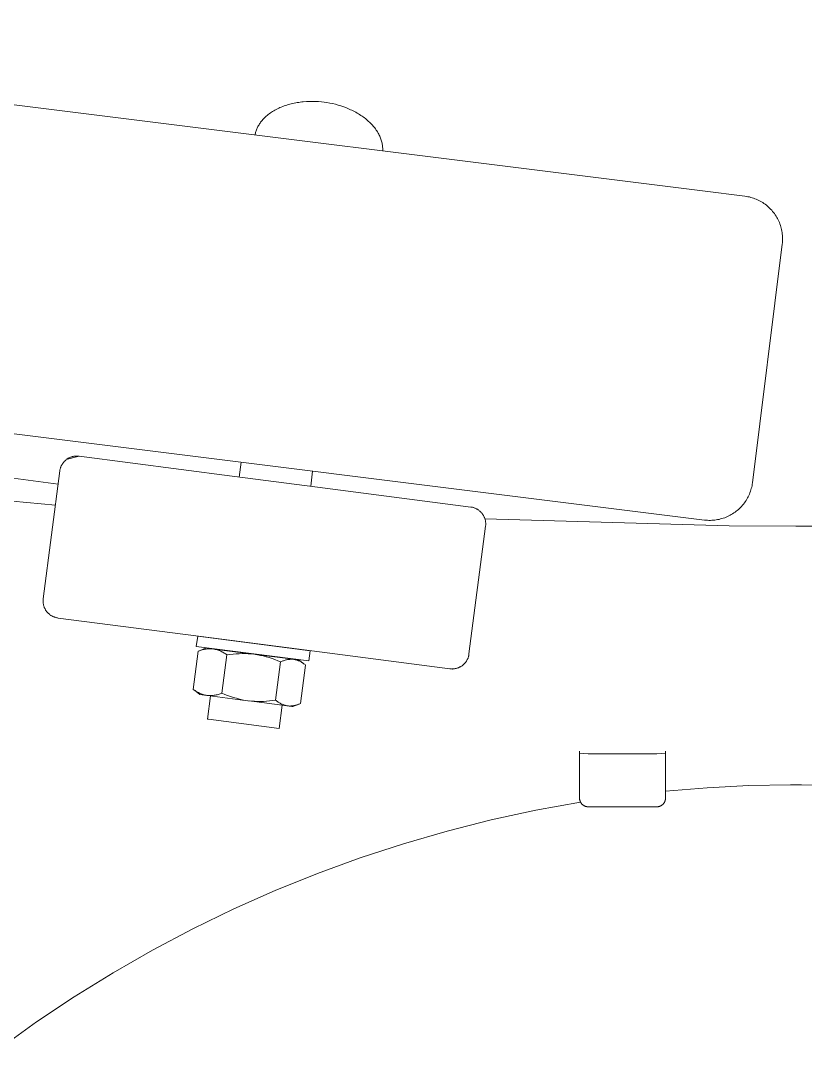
# Model space of a CAD drawing. Header units: millimetres. Extents: x -75 to 3710, y -20 to 2482.
# Drawn here: x 3094 to 3185.4, y 2255.1 to 2374.8 of the extents above; entities that cross this region are included whole.
import ezdxf

# ---------------------------------------------------------------- set-up
doc = ezdxf.new("R2010")
doc.units = ezdxf.units.MM
doc.layers.add('ZANO_R', color=7, linetype='Continuous', lineweight=0)

msp = doc.modelspace()

# ---------------------------------------------------------------- linework, layer by layer
at = {"layer": 'ZANO_R'}
for p, q in [((3014.61, 2374.81), (3173.38, 2354.97)), ((3123.19, 2364.13), (3123.33, 2364.22)), ((3123.33, 2364.22), (3123.46, 2364.3)), ((3123.46, 2364.3), (3123.6, 2364.38)), ((3123.6, 2364.38), (3123.75, 2364.46)), ((3123.75, 2364.46), (3123.89, 2364.53)), ((3123.89, 2364.53), (3124.04, 2364.6)), ((3124.04, 2364.6), (3124.19, 2364.67)), ((3124.19, 2364.67), (3124.35, 2364.74)), ((3124.35, 2364.74), (3124.51, 2364.8)), ((3124.51, 2364.8), (3124.67, 2364.86)), ((3124.67, 2364.86), (3124.83, 2364.92)), ((3124.83, 2364.92), (3125, 2364.97)), ((3125, 2364.97), (3125.16, 2365.02)), ((3125.16, 2365.02), (3125.33, 2365.07)), ((3125.33, 2365.07), (3125.5, 2365.11)), ((3125.5, 2365.11), (3125.68, 2365.15)), ((3125.68, 2365.15), (3125.85, 2365.19)), ((3125.85, 2365.19), (3126.03, 2365.23)), ((3126.03, 2365.23), (3126.2, 2365.26)), ((3126.2, 2365.26), (3126.38, 2365.28)), ((3126.38, 2365.28), (3126.56, 2365.31)), ((3126.56, 2365.31), (3126.73, 2365.33)), ((3126.73, 2365.33), (3126.91, 2365.35)), ((3126.91, 2365.35), (3127.27, 2365.38)), ((3127.27, 2365.38), (3127.62, 2365.39)), ((3127.62, 2365.39), (3127.97, 2365.4)), ((3127.97, 2365.4), (3128.32, 2365.39)), ((3128.32, 2365.39), (3128.67, 2365.37)), ((3128.67, 2365.37), (3129.01, 2365.34)), ((3129.01, 2365.34), (3129.34, 2365.3)), ((3129.66, 2365.26), (3129.34, 2365.3)), ((3129.98, 2365.2), (3129.66, 2365.26)), ((3130.31, 2365.13), (3129.98, 2365.2)), ((3130.64, 2365.06), (3130.31, 2365.13)), ((3130.96, 2364.97), (3130.64, 2365.06)), ((3131.29, 2364.87), (3130.96, 2364.97)), ((3131.62, 2364.76), (3131.29, 2364.87)), ((3131.94, 2364.63), (3131.62, 2364.76)), ((3132.26, 2364.5), (3131.94, 2364.63)), ((3132.42, 2364.43), (3132.26, 2364.5)), ((3132.57, 2364.36), (3132.42, 2364.43)), ((3132.73, 2364.28), (3132.57, 2364.36)), ((3132.88, 2364.2), (3132.73, 2364.28)), ((3121.94, 2362.97), (3122.02, 2363.07)), ((3122.02, 2363.07), (3122.1, 2363.17)), ((3122.1, 2363.17), (3122.19, 2363.28)), ((3122.19, 2363.28), (3122.29, 2363.38)), ((3122.29, 2363.38), (3122.38, 2363.48)), ((3122.38, 2363.48), (3122.49, 2363.58)), ((3122.49, 2363.58), (3122.59, 2363.68)), ((3122.59, 2363.68), (3122.71, 2363.77)), ((3122.71, 2363.77), (3122.82, 2363.87)), ((3122.82, 2363.87), (3122.94, 2363.96)), ((3122.94, 2363.96), (3123.07, 2364.05)), ((3123.07, 2364.05), (3123.19, 2364.13)), ((3133.03, 2364.12), (3132.88, 2364.2)), ((3133.18, 2364.04), (3133.03, 2364.12)), ((3133.33, 2363.95), (3133.18, 2364.04)), ((3133.47, 2363.86), (3133.33, 2363.95)), ((3133.61, 2363.77), (3133.47, 2363.86)), ((3133.75, 2363.68), (3133.61, 2363.77)), ((3133.89, 2363.58), (3133.75, 2363.68)), ((3134.02, 2363.49), (3133.89, 2363.58)), ((3134.15, 2363.39), (3134.02, 2363.49)), ((3134.27, 2363.28), (3134.15, 2363.39)), ((3134.39, 2363.18), (3134.27, 2363.28)), ((3134.51, 2363.07), (3134.39, 2363.18)), ((3134.63, 2362.97), (3134.51, 2363.07)), ((3121.35, 2361.78), (3121.38, 2361.88)), ((3121.38, 2361.88), (3121.42, 2361.98)), ((3121.42, 2361.98), (3121.45, 2362.08)), ((3121.45, 2362.08), (3121.49, 2362.18)), ((3121.49, 2362.18), (3121.54, 2362.28)), ((3121.54, 2362.28), (3121.58, 2362.38)), ((3121.58, 2362.38), (3121.63, 2362.48)), ((3121.63, 2362.48), (3121.69, 2362.58)), ((3121.69, 2362.58), (3121.75, 2362.68)), ((3121.75, 2362.68), (3121.81, 2362.78)), ((3121.81, 2362.78), (3121.87, 2362.87)), ((3121.87, 2362.87), (3121.94, 2362.97)), ((3134.74, 2362.86), (3134.63, 2362.97)), ((3134.85, 2362.75), (3134.74, 2362.86)), ((3134.95, 2362.64), (3134.85, 2362.75)), ((3135.05, 2362.52), (3134.95, 2362.64)), ((3135.15, 2362.41), (3135.05, 2362.52)), ((3135.24, 2362.3), (3135.15, 2362.41)), ((3135.32, 2362.18), (3135.24, 2362.3)), ((3135.41, 2362.06), (3135.32, 2362.18)), ((3135.48, 2361.95), (3135.41, 2362.06)), ((3135.56, 2361.83), (3135.48, 2361.95)), ((3135.63, 2361.71), (3135.56, 2361.83)), ((3121.28, 2361.48), (3121.3, 2361.58)), ((3121.3, 2361.58), (3121.33, 2361.68)), ((3121.33, 2361.68), (3121.35, 2361.78)), ((3135.69, 2361.59), (3135.63, 2361.71)), ((3135.75, 2361.47), (3135.69, 2361.59)), ((3135.81, 2361.35), (3135.75, 2361.47)), ((3135.86, 2361.23), (3135.81, 2361.35)), ((3135.91, 2361.11), (3135.86, 2361.23)), ((3135.95, 2361), (3135.91, 2361.11)), ((3135.99, 2360.88), (3135.95, 2361)), ((3136.03, 2360.76), (3135.99, 2360.88)), ((3136.06, 2360.64), (3136.03, 2360.76)), ((3136.09, 2360.52), (3136.06, 2360.64)), ((3136.11, 2360.41), (3136.09, 2360.52)), ((3136.13, 2360.29), (3136.11, 2360.41)), ((3136.14, 2360.18), (3136.13, 2360.29)), ((3136.15, 2360.06), (3136.14, 2360.18)), ((3136.16, 2359.95), (3136.15, 2360.06)), ((3136.16, 2359.84), (3136.16, 2359.95)), ((3136.16, 2359.73), (3136.16, 2359.84)), ((3136.16, 2359.62), (3136.16, 2359.73)), ((3178.34, 2354.35), (3173.38, 2354.97)), ((3178.34, 2354.35), (3178.34, 2354.35)), ((3178.34, 2354.35), (3178.51, 2354.32)), ((3178.34, 2354.35), (3178.34, 2354.35)), ((3178.51, 2354.32), (3178.68, 2354.29)), ((3178.68, 2354.29), (3178.85, 2354.26)), ((3178.85, 2354.26), (3179.01, 2354.22)), ((3179.01, 2354.22), (3179.18, 2354.17)), ((3179.18, 2354.17), (3179.34, 2354.12)), ((3179.34, 2354.12), (3179.5, 2354.06)), ((3179.5, 2354.06), (3179.66, 2354)), ((3179.66, 2354), (3179.81, 2353.93)), ((3179.81, 2353.93), (3179.97, 2353.85)), ((3179.97, 2353.85), (3180.12, 2353.77)), ((3180.12, 2353.77), (3180.27, 2353.69)), ((3180.27, 2353.69), (3180.41, 2353.6)), ((3180.41, 2353.6), (3180.55, 2353.51)), ((3180.55, 2353.51), (3180.69, 2353.41)), ((3180.69, 2353.41), (3180.83, 2353.3)), ((3180.83, 2353.3), (3180.96, 2353.19)), ((3180.96, 2353.19), (3181.09, 2353.08)), ((3181.09, 2353.08), (3181.21, 2352.96)), ((3181.21, 2352.96), (3181.33, 2352.84)), ((3181.33, 2352.84), (3181.45, 2352.72)), ((3181.45, 2352.72), (3181.56, 2352.59)), ((3181.56, 2352.59), (3181.67, 2352.46)), ((3181.67, 2352.46), (3181.77, 2352.32)), ((3181.77, 2352.32), (3181.87, 2352.18)), ((3181.87, 2352.18), (3181.96, 2352.04)), ((3181.96, 2352.04), (3182.05, 2351.89)), ((3182.05, 2351.89), (3182.13, 2351.74)), ((3182.13, 2351.74), (3182.21, 2351.59)), ((3182.21, 2351.59), (3182.28, 2351.43)), ((3182.28, 2351.43), (3182.35, 2351.28)), ((3182.35, 2351.28), (3182.41, 2351.12)), ((3182.41, 2351.12), (3182.47, 2350.96)), ((3182.47, 2350.96), (3182.52, 2350.79)), ((3182.52, 2350.79), (3182.56, 2350.63)), ((3182.56, 2350.63), (3182.6, 2350.46)), ((3182.6, 2350.46), (3182.64, 2350.3)), ((3182.64, 2350.3), (3182.67, 2350.13)), ((3182.67, 2350.13), (3182.69, 2349.96)), ((3182.69, 2349.96), (3182.71, 2349.79)), ((3182.68, 2348.77), (3179.21, 2320.98)), ((3182.7, 2348.94), (3182.68, 2348.77)), ((3182.71, 2349.11), (3182.7, 2348.94)), ((3182.71, 2349.79), (3182.72, 2349.62)), ((3182.72, 2349.28), (3182.71, 2349.11)), ((3182.72, 2349.62), (3182.72, 2349.45)), ((3182.72, 2349.45), (3182.72, 2349.28)), ((3168.67, 2317.26), (3009.9, 2337.1)), ((3075.55, 2323.79), (3098.35, 2320.82)), ((3099.11, 2323.5), (3099.16, 2323.54)), ((3099.16, 2323.54), (3099.21, 2323.59)), ((3099.21, 2323.59), (3099.26, 2323.63)), ((3099.26, 2323.63), (3099.31, 2323.68)), ((3099.31, 2323.68), (3100.79, 2324.07)), ((3099.37, 2323.72), (3099.31, 2323.68)), ((3099.43, 2323.76), (3099.37, 2323.72)), ((3099.48, 2323.79), (3099.43, 2323.76)), ((3099.54, 2323.83), (3099.48, 2323.79)), ((3099.6, 2323.86), (3099.54, 2323.83)), ((3099.66, 2323.89), (3099.6, 2323.86)), ((3099.72, 2323.92), (3099.66, 2323.89)), ((3099.79, 2323.95), (3099.72, 2323.92)), ((3099.85, 2323.97), (3099.79, 2323.95)), ((3099.92, 2323.99), (3099.85, 2323.97)), ((3099.98, 2324.01), (3099.92, 2323.99)), ((3100.05, 2324.03), (3099.98, 2324.01)), ((3100.11, 2324.05), (3100.05, 2324.03)), ((3100.18, 2324.06), (3100.11, 2324.05)), ((3100.25, 2324.07), (3100.18, 2324.06)), ((3100.32, 2324.08), (3100.25, 2324.07)), ((3100.38, 2324.09), (3100.32, 2324.08)), ((3100.45, 2324.09), (3100.38, 2324.09)), ((3100.52, 2324.09), (3100.45, 2324.09)), ((3100.59, 2324.09), (3100.52, 2324.09)), ((3100.66, 2324.09), (3100.59, 2324.09)), ((3100.72, 2324.08), (3100.66, 2324.09)), ((3100.79, 2324.07), (3100.72, 2324.08)), ((3118.64, 2321.76), (3100.79, 2324.07)), ((3096.62, 2307.47), (3098.55, 2322.35)), ((3098.55, 2322.35), (3098.56, 2322.42)), ((3098.56, 2322.42), (3098.57, 2322.48)), ((3098.57, 2322.48), (3098.59, 2322.55)), ((3098.59, 2322.55), (3098.6, 2322.62)), ((3098.6, 2322.62), (3098.62, 2322.68)), ((3098.62, 2322.68), (3098.65, 2322.75)), ((3098.65, 2322.75), (3098.67, 2322.81)), ((3098.67, 2322.81), (3098.69, 2322.87)), ((3098.69, 2322.87), (3098.72, 2322.94)), ((3098.72, 2322.94), (3098.75, 2323)), ((3098.75, 2323), (3098.78, 2323.06)), ((3098.78, 2323.06), (3098.82, 2323.12)), ((3098.82, 2323.12), (3098.85, 2323.18)), ((3098.85, 2323.18), (3098.89, 2323.23)), ((3098.89, 2323.23), (3098.93, 2323.29)), ((3098.93, 2323.29), (3098.97, 2323.34)), ((3098.97, 2323.34), (3099.02, 2323.39)), ((3099.02, 2323.39), (3099.06, 2323.45)), ((3099.06, 2323.45), (3099.11, 2323.5)), ((3119.43, 2321.65), (3119.66, 2323.39)), ((3127.99, 2322.34), (3127.77, 2320.57)), ((3128.56, 2320.47), (3118.64, 2321.76)), ((3075.12, 2320.49), (3098.04, 2318.39)), ((3146.41, 2318.15), (3128.56, 2320.47)), ((3178.98, 2319.99), (3178.92, 2319.82)), ((3179.03, 2320.15), (3178.98, 2319.99)), ((3179.08, 2320.31), (3179.03, 2320.15)), ((3179.12, 2320.48), (3179.08, 2320.31)), ((3179.16, 2320.64), (3179.12, 2320.48)), ((3179.19, 2320.81), (3179.16, 2320.64)), ((3179.21, 2320.98), (3179.19, 2320.81)), ((3178.37, 2318.77), (3178.27, 2318.63)), ((3178.46, 2318.91), (3178.37, 2318.77)), ((3178.55, 2319.06), (3178.46, 2318.91)), ((3178.64, 2319.21), (3178.55, 2319.06)), ((3178.72, 2319.36), (3178.64, 2319.21)), ((3178.79, 2319.51), (3178.72, 2319.36)), ((3178.86, 2319.67), (3178.79, 2319.51)), ((3178.92, 2319.82), (3178.86, 2319.67)), ((3146.41, 2318.15), (3146.48, 2318.14)), ((3146.48, 2318.14), (3146.54, 2318.13)), ((3146.54, 2318.13), (3146.61, 2318.12)), ((3146.61, 2318.12), (3146.68, 2318.1)), ((3146.68, 2318.1), (3146.74, 2318.08)), ((3146.74, 2318.08), (3146.81, 2318.06)), ((3146.81, 2318.06), (3146.87, 2318.04)), ((3146.87, 2318.04), (3146.93, 2318.01)), ((3146.93, 2318.01), (3147, 2317.98)), ((3147, 2317.98), (3147.06, 2317.95)), ((3147.06, 2317.95), (3147.12, 2317.92)), ((3147.12, 2317.92), (3147.18, 2317.89)), ((3147.18, 2317.89), (3147.23, 2317.85)), ((3147.23, 2317.85), (3147.29, 2317.81)), ((3147.29, 2317.81), (3147.35, 2317.77)), ((3147.35, 2317.77), (3147.4, 2317.73)), ((3147.4, 2317.73), (3147.45, 2317.69)), ((3147.45, 2317.69), (3147.5, 2317.64)), ((3147.5, 2317.64), (3147.55, 2317.6)), ((3147.55, 2317.6), (3147.6, 2317.55)), ((3147.6, 2317.55), (3147.65, 2317.5)), ((3177.18, 2317.55), (3177.04, 2317.46)), ((3177.32, 2317.66), (3177.18, 2317.55)), ((3177.45, 2317.76), (3177.32, 2317.66)), ((3177.58, 2317.87), (3177.45, 2317.76)), ((3177.71, 2317.99), (3177.58, 2317.87)), ((3177.83, 2318.11), (3177.71, 2317.99)), ((3177.94, 2318.23), (3177.83, 2318.11)), ((3178.06, 2318.36), (3177.94, 2318.23)), ((3178.17, 2318.49), (3178.06, 2318.36)), ((3178.27, 2318.63), (3178.17, 2318.49)), ((3147.65, 2317.5), (3147.69, 2317.44)), ((3147.69, 2317.44), (3147.74, 2317.39)), ((3147.74, 2317.39), (3147.78, 2317.34)), ((3147.78, 2317.34), (3147.82, 2317.28)), ((3147.82, 2317.28), (3147.85, 2317.22)), ((3147.85, 2317.22), (3147.89, 2317.16)), ((3147.89, 2317.16), (3147.92, 2317.1)), ((3147.92, 2317.1), (3147.95, 2317.04)), ((3147.95, 2317.04), (3147.98, 2316.98)), ((3147.98, 2316.98), (3148.01, 2316.92)), ((3148.01, 2316.92), (3148.03, 2316.85)), ((3148.03, 2316.85), (3148.05, 2316.79)), ((3148.05, 2316.79), (3148.07, 2316.72)), ((3148.06, 2316.78), (3176.51, 2315.95)), ((3148.07, 2316.72), (3148.09, 2316.66)), ((3148.09, 2316.66), (3148.11, 2316.59)), ((3148.11, 2316.59), (3148.12, 2316.52)), ((3148.12, 2316.52), (3148.13, 2316.46)), ((3148.13, 2316.46), (3148.14, 2316.39)), ((3148.14, 2316.39), (3148.15, 2316.32)), ((3168.67, 2317.26), (3173.63, 2316.64)), ((3173.8, 2316.62), (3173.63, 2316.64)), ((3173.97, 2316.61), (3173.8, 2316.62)), ((3174.14, 2316.6), (3173.97, 2316.61)), ((3174.31, 2316.6), (3174.14, 2316.6)), ((3174.48, 2316.61), (3174.31, 2316.6)), ((3174.65, 2316.62), (3174.48, 2316.61)), ((3174.82, 2316.63), (3174.65, 2316.62)), ((3174.99, 2316.66), (3174.82, 2316.63)), ((3175.16, 2316.69), (3174.99, 2316.66)), ((3175.33, 2316.72), (3175.16, 2316.69)), ((3175.49, 2316.76), (3175.33, 2316.72)), ((3175.66, 2316.8), (3175.49, 2316.76)), ((3175.82, 2316.86), (3175.66, 2316.8)), ((3175.98, 2316.91), (3175.82, 2316.86)), ((3176.14, 2316.97), (3175.98, 2316.91)), ((3176.3, 2317.04), (3176.14, 2316.97)), ((3176.45, 2317.11), (3176.3, 2317.04)), ((3176.6, 2317.19), (3176.45, 2317.11)), ((3176.75, 2317.27), (3176.6, 2317.19)), ((3176.9, 2317.36), (3176.75, 2317.27)), ((3177.04, 2317.46), (3176.9, 2317.36)), ((3146.2, 2301.04), (3148.14, 2315.91)), ((3148.15, 2316.05), (3148.14, 2315.98)), ((3148.14, 2315.98), (3148.14, 2315.91)), ((3148.15, 2316.32), (3148.15, 2316.25)), ((3148.15, 2316.25), (3148.15, 2316.18)), ((3148.15, 2316.18), (3148.15, 2316.12)), ((3148.15, 2316.12), (3148.15, 2316.05)), ((3176.51, 2315.95), (3184.28, 2315.91)), ((3196.55, 2316.01), (3184.28, 2315.91)), ((3096.6, 2307.27), (3096.61, 2307.34)), ((3096.6, 2307.2), (3096.6, 2307.27)), ((3096.61, 2307.13), (3096.6, 2307.2)), ((3096.61, 2307.41), (3096.62, 2307.47)), ((3096.61, 2307.34), (3096.61, 2307.41)), ((3096.61, 2307.06), (3096.61, 2307.13)), ((3096.62, 2307), (3096.61, 2307.06)), ((3096.62, 2306.93), (3096.62, 2307)), ((3096.64, 2306.86), (3096.62, 2306.93)), ((3096.65, 2306.79), (3096.64, 2306.86)), ((3096.66, 2306.73), (3096.65, 2306.79)), ((3096.68, 2306.66), (3096.66, 2306.73)), ((3096.7, 2306.6), (3096.68, 2306.66)), ((3096.72, 2306.53), (3096.7, 2306.6)), ((3096.75, 2306.47), (3096.72, 2306.53)), ((3096.78, 2306.41), (3096.75, 2306.47)), ((3096.8, 2306.34), (3096.78, 2306.41)), ((3096.83, 2306.28), (3096.8, 2306.34)), ((3096.87, 2306.22), (3096.83, 2306.28)), ((3096.9, 2306.16), (3096.87, 2306.22)), ((3096.94, 2306.11), (3096.9, 2306.16)), ((3096.98, 2306.05), (3096.94, 2306.11)), ((3097.02, 2306), (3096.98, 2306.05)), ((3097.06, 2305.94), (3097.02, 2306)), ((3097.11, 2305.89), (3097.06, 2305.94)), ((3097.15, 2305.84), (3097.11, 2305.89)), ((3097.2, 2305.79), (3097.15, 2305.84)), ((3097.25, 2305.74), (3097.2, 2305.79)), ((3097.3, 2305.7), (3097.25, 2305.74)), ((3097.35, 2305.66), (3097.3, 2305.7)), ((3097.41, 2305.61), (3097.35, 2305.66)), ((3097.46, 2305.57), (3097.41, 2305.61)), ((3097.52, 2305.54), (3097.46, 2305.57)), ((3097.58, 2305.5), (3097.52, 2305.54)), ((3097.64, 2305.47), (3097.58, 2305.5)), ((3097.7, 2305.43), (3097.64, 2305.47)), ((3097.76, 2305.4), (3097.7, 2305.43)), ((3097.82, 2305.38), (3097.76, 2305.4)), ((3097.88, 2305.35), (3097.82, 2305.38)), ((3097.95, 2305.33), (3097.88, 2305.35)), ((3098.01, 2305.31), (3097.95, 2305.33)), ((3098.08, 2305.29), (3098.01, 2305.31)), ((3098.14, 2305.27), (3098.08, 2305.29)), ((3098.21, 2305.26), (3098.14, 2305.27)), ((3098.28, 2305.24), (3098.21, 2305.26)), ((3098.35, 2305.23), (3098.28, 2305.24)), ((3116.2, 2302.92), (3098.35, 2305.23)), ((3114.45, 2301.93), (3114.61, 2303.12)), ((3114.61, 2303.12), (3127.7, 2301.42)), ((3126.11, 2301.63), (3116.2, 2302.92)), ((3116.99, 2302.81), (3116.99, 2302.81)), ((3114.68, 2301.36), (3114.1, 2296.91)), ((3114.45, 2301.93), (3127.54, 2300.23)), ((3114.82, 2301.42), (3114.68, 2301.36)), ((3114.68, 2301.36), (3114.79, 2301.4)), ((3114.79, 2301.4), (3114.9, 2301.45)), ((3114.82, 2301.42), (3115.58, 2301.74)), ((3114.9, 2301.45), (3115.01, 2301.48)), ((3115.01, 2301.48), (3115.13, 2301.52)), ((3115.13, 2301.52), (3115.24, 2301.55)), ((3115.24, 2301.55), (3115.36, 2301.57)), ((3115.36, 2301.57), (3115.47, 2301.59)), ((3115.47, 2301.59), (3115.59, 2301.61)), ((3116.35, 2301.64), (3115.58, 2301.74)), ((3115.59, 2301.61), (3115.71, 2301.63)), ((3115.71, 2301.63), (3115.82, 2301.64)), ((3115.82, 2301.64), (3115.94, 2301.64)), ((3115.94, 2301.64), (3116.06, 2301.64)), ((3116.06, 2301.64), (3116.18, 2301.64)), ((3116.18, 2301.64), (3116.3, 2301.64)), ((3116.3, 2301.64), (3116.41, 2301.63)), ((3116.41, 2301.63), (3116.53, 2301.61)), ((3121.07, 2301.02), (3116.48, 2301.62)), ((3116.53, 2301.61), (3116.65, 2301.58)), ((3116.65, 2301.58), (3116.76, 2301.55)), ((3116.76, 2301.55), (3116.87, 2301.52)), ((3116.83, 2301.57), (3116.83, 2301.62)), ((3116.87, 2301.52), (3116.99, 2301.48)), ((3116.99, 2301.48), (3117.1, 2301.44)), ((3117.1, 2301.44), (3117.21, 2301.4)), ((3117.21, 2301.4), (3117.32, 2301.35)), ((3117.32, 2301.35), (3117.42, 2301.3)), ((3117.42, 2301.3), (3117.53, 2301.25)), ((3117.44, 2296.48), (3118.02, 2300.93)), ((3117.53, 2301.25), (3117.63, 2301.19)), ((3117.63, 2301.19), (3117.73, 2301.13)), ((3117.73, 2301.13), (3117.83, 2301.07)), ((3117.83, 2301.07), (3117.93, 2301)), ((3117.93, 2301), (3118.02, 2300.93)), ((3118.02, 2300.93), (3118.37, 2300.98)), ((3118.37, 2300.98), (3118.73, 2301.02)), ((3118.73, 2301.02), (3119.08, 2301.05)), ((3119.08, 2301.05), (3119.43, 2301.07)), ((3119.43, 2301.07), (3119.79, 2301.08)), ((3119.79, 2301.08), (3120.15, 2301.08)), ((3120.15, 2301.08), (3120.5, 2301.07)), ((3120.5, 2301.07), (3120.85, 2301.04)), ((3120.85, 2301.04), (3121.21, 2301)), ((3121.21, 2301), (3121.56, 2300.95)), ((3125.74, 2300.42), (3121.33, 2300.99)), ((3121.56, 2300.95), (3121.91, 2300.88)), ((3121.91, 2300.88), (3122.25, 2300.81)), ((3122.25, 2300.81), (3122.6, 2300.72)), ((3125.32, 2301.73), (3125.32, 2301.72)), ((3143.96, 2299.31), (3126.11, 2301.63)), ((3127.7, 2301.42), (3127.54, 2300.23)), ((3146.15, 2300.77), (3146.13, 2300.7)), ((3146.17, 2300.84), (3146.15, 2300.77)), ((3146.18, 2300.9), (3146.17, 2300.84)), ((3146.19, 2300.97), (3146.18, 2300.9)), ((3146.2, 2301.04), (3146.19, 2300.97)), ((3122.6, 2300.72), (3122.94, 2300.62)), ((3122.94, 2300.62), (3123.28, 2300.51)), ((3123.28, 2300.51), (3123.61, 2300.39)), ((3123.61, 2300.39), (3123.94, 2300.26)), ((3124.27, 2300.11), (3123.69, 2295.67)), ((3123.94, 2300.26), (3124.27, 2300.11)), ((3124.27, 2300.11), (3124.35, 2300.16)), ((3124.35, 2300.16), (3124.44, 2300.19)), ((3124.44, 2300.19), (3124.52, 2300.23)), ((3124.52, 2300.23), (3124.61, 2300.26)), ((3124.61, 2300.26), (3124.69, 2300.29)), ((3124.69, 2300.29), (3124.78, 2300.32)), ((3124.78, 2300.32), (3124.87, 2300.34)), ((3124.87, 2300.34), (3124.96, 2300.36)), ((3124.96, 2300.36), (3125.05, 2300.38)), ((3125.05, 2300.38), (3125.14, 2300.39)), ((3125.14, 2300.39), (3125.23, 2300.4)), ((3125.16, 2300.53), (3125.16, 2300.49)), ((3125.23, 2300.4), (3125.33, 2300.41)), ((3125.33, 2300.41), (3125.42, 2300.42)), ((3125.42, 2300.42), (3125.51, 2300.42)), ((3125.51, 2300.42), (3125.6, 2300.42)), ((3125.6, 2300.42), (3125.69, 2300.42)), ((3125.69, 2300.42), (3125.79, 2300.41)), ((3125.79, 2300.41), (3125.88, 2300.39)), ((3126.26, 2300.35), (3125.83, 2300.4)), ((3125.88, 2300.39), (3125.97, 2300.37)), ((3125.97, 2300.37), (3126.05, 2300.35)), ((3126.05, 2300.35), (3126.14, 2300.32)), ((3126.14, 2300.32), (3126.23, 2300.3)), ((3126.23, 2300.3), (3126.32, 2300.26)), ((3126.37, 2300.33), (3126.26, 2300.35)), ((3126.32, 2300.26), (3126.4, 2300.23)), ((3126.4, 2300.33), (3126.37, 2300.33)), ((3126.41, 2300.33), (3126.4, 2300.33)), ((3126.4, 2300.33), (3126.4, 2300.33)), ((3126.4, 2300.23), (3126.49, 2300.19)), ((3126.41, 2300.33), (3127.01, 2299.87)), ((3126.41, 2300.33), (3126.41, 2300.33)), ((3126.41, 2300.33), (3126.41, 2300.33)), ((3126.41, 2300.33), (3126.41, 2300.33)), ((3126.41, 2300.33), (3126.41, 2300.33)), ((3126.49, 2300.19), (3126.57, 2300.15)), ((3126.57, 2300.15), (3126.65, 2300.11)), ((3126.6, 2295.29), (3127.18, 2299.74)), ((3126.65, 2300.11), (3126.73, 2300.06)), ((3126.73, 2300.06), (3126.81, 2300.02)), ((3126.81, 2300.02), (3126.89, 2299.96)), ((3126.89, 2299.96), (3126.96, 2299.91)), ((3126.96, 2299.91), (3127.04, 2299.86)), ((3127.04, 2299.86), (3127.11, 2299.8)), ((3127.11, 2299.8), (3127.18, 2299.74)), ((3145.21, 2299.56), (3145.27, 2299.59)), ((3145.27, 2299.59), (3145.33, 2299.63)), ((3145.33, 2299.63), (3145.39, 2299.67)), ((3145.39, 2299.67), (3145.44, 2299.71)), ((3145.49, 2299.75), (3145.44, 2299.71)), ((3145.55, 2299.8), (3145.49, 2299.75)), ((3145.6, 2299.84), (3145.55, 2299.8)), ((3145.65, 2299.89), (3145.6, 2299.84)), ((3145.69, 2299.94), (3145.65, 2299.89)), ((3145.74, 2299.99), (3145.69, 2299.94)), ((3145.78, 2300.04), (3145.74, 2299.99)), ((3145.82, 2300.1), (3145.78, 2300.04)), ((3145.86, 2300.15), (3145.82, 2300.1)), ((3145.9, 2300.21), (3145.86, 2300.15)), ((3145.94, 2300.27), (3145.9, 2300.21)), ((3145.97, 2300.33), (3145.94, 2300.27)), ((3146, 2300.39), (3145.97, 2300.33)), ((3146.03, 2300.45), (3146, 2300.39)), ((3146.06, 2300.51), (3146.03, 2300.45)), ((3146.09, 2300.57), (3146.06, 2300.51)), ((3146.11, 2300.64), (3146.09, 2300.57)), ((3146.13, 2300.7), (3146.11, 2300.64)), ((3143.96, 2299.31), (3144.03, 2299.3)), ((3144.03, 2299.3), (3144.1, 2299.3)), ((3144.1, 2299.3), (3144.17, 2299.3)), ((3144.17, 2299.3), (3144.24, 2299.29)), ((3144.24, 2299.29), (3144.3, 2299.3)), ((3144.3, 2299.3), (3144.37, 2299.3)), ((3144.37, 2299.3), (3144.44, 2299.31)), ((3144.44, 2299.31), (3144.51, 2299.32)), ((3144.51, 2299.32), (3144.58, 2299.33)), ((3144.58, 2299.33), (3144.64, 2299.34)), ((3144.64, 2299.34), (3144.71, 2299.35)), ((3144.71, 2299.35), (3144.77, 2299.37)), ((3144.77, 2299.37), (3144.84, 2299.39)), ((3144.84, 2299.39), (3144.9, 2299.41)), ((3144.9, 2299.41), (3144.97, 2299.44)), ((3144.97, 2299.44), (3145.03, 2299.47)), ((3145.03, 2299.47), (3145.09, 2299.49)), ((3145.09, 2299.49), (3145.15, 2299.53)), ((3145.15, 2299.53), (3145.21, 2299.56)), ((3114.1, 2296.91), (3114.23, 2296.82)), ((3114.1, 2296.91), (3114.2, 2296.84)), ((3114.2, 2296.84), (3114.3, 2296.77)), ((3114.87, 2296.32), (3114.23, 2296.82)), ((3114.3, 2296.77), (3114.39, 2296.71)), ((3114.39, 2296.71), (3114.5, 2296.65)), ((3114.5, 2296.65), (3114.6, 2296.59)), ((3114.6, 2296.59), (3114.7, 2296.54)), ((3114.7, 2296.54), (3114.81, 2296.49)), ((3114.81, 2296.49), (3114.92, 2296.44)), ((3115.66, 2296.22), (3114.87, 2296.32)), ((3114.92, 2296.44), (3115.03, 2296.39)), ((3115.03, 2296.39), (3115.14, 2296.35)), ((3115.14, 2296.35), (3115.25, 2296.32)), ((3115.25, 2296.32), (3115.36, 2296.29)), ((3115.36, 2296.29), (3115.48, 2296.26)), ((3115.48, 2296.26), (3115.6, 2296.23)), ((3115.6, 2296.23), (3115.71, 2296.21)), ((3115.71, 2296.21), (3115.83, 2296.2)), ((3120.41, 2295.6), (3115.76, 2296.21)), ((3115.77, 2293.45), (3116.12, 2296.16)), ((3115.83, 2296.2), (3115.95, 2296.2)), ((3115.95, 2296.2), (3116.07, 2296.2)), ((3116.07, 2296.2), (3116.18, 2296.2)), ((3116.18, 2296.2), (3116.3, 2296.2)), ((3116.3, 2296.2), (3116.42, 2296.21)), ((3116.42, 2296.21), (3116.54, 2296.23)), ((3116.54, 2296.23), (3116.65, 2296.25)), ((3116.65, 2296.25), (3116.77, 2296.27)), ((3116.77, 2296.27), (3116.88, 2296.29)), ((3116.88, 2296.29), (3117, 2296.32)), ((3117, 2296.32), (3117.11, 2296.36)), ((3117.11, 2296.36), (3117.22, 2296.39)), ((3117.22, 2296.39), (3117.33, 2296.43)), ((3117.33, 2296.43), (3117.44, 2296.48)), ((3117.77, 2296.34), (3117.44, 2296.48)), ((3118.1, 2296.21), (3117.77, 2296.34)), ((3118.43, 2296.09), (3118.1, 2296.21)), ((3118.77, 2295.98), (3118.43, 2296.09)), ((3119.11, 2295.88), (3118.77, 2295.98)), ((3119.46, 2295.79), (3119.11, 2295.88)), ((3119.8, 2295.71), (3119.46, 2295.79)), ((3120.15, 2295.64), (3119.8, 2295.71)), ((3120.5, 2295.59), (3120.15, 2295.64)), ((3120.86, 2295.55), (3120.5, 2295.59)), ((3125.04, 2295), (3120.6, 2295.58)), ((3121.21, 2295.53), (3120.86, 2295.55)), ((3121.57, 2295.51), (3121.21, 2295.53)), ((3121.92, 2295.51), (3121.57, 2295.51)), ((3122.28, 2295.52), (3121.92, 2295.51)), ((3122.63, 2295.54), (3122.28, 2295.52)), ((3122.99, 2295.57), (3122.63, 2295.54)), ((3123.34, 2295.61), (3122.99, 2295.57)), ((3123.69, 2295.67), (3123.34, 2295.61)), ((3123.76, 2295.61), (3123.69, 2295.67)), ((3123.83, 2295.55), (3123.76, 2295.61)), ((3123.91, 2295.49), (3123.83, 2295.55)), ((3123.98, 2295.44), (3123.91, 2295.49)), ((3124.06, 2295.39), (3123.98, 2295.44)), ((3124.14, 2295.34), (3124.06, 2295.39)), ((3124.45, 2295.08), (3124.1, 2292.37)), ((3124.22, 2295.3), (3124.14, 2295.34)), ((3124.3, 2295.25), (3124.22, 2295.3)), ((3124.38, 2295.21), (3124.3, 2295.25)), ((3124.46, 2295.18), (3124.38, 2295.21)), ((3124.55, 2295.14), (3124.46, 2295.18)), ((3124.64, 2295.11), (3124.55, 2295.14)), ((3124.72, 2295.08), (3124.64, 2295.11)), ((3124.81, 2295.06), (3124.72, 2295.08)), ((3124.9, 2295.03), (3124.81, 2295.06)), ((3124.99, 2295.01), (3124.9, 2295.03)), ((3125.08, 2295), (3124.99, 2295.01)), ((3125.17, 2294.99), (3125.08, 2295)), ((3125.56, 2294.93), (3125.13, 2294.99)), ((3125.27, 2294.98), (3125.17, 2294.99)), ((3125.36, 2294.98), (3125.27, 2294.98)), ((3125.45, 2294.99), (3125.36, 2294.98)), ((3125.54, 2294.99), (3125.45, 2294.99)), ((3125.63, 2295), (3125.54, 2294.99)), ((3125.67, 2294.92), (3125.56, 2294.93)), ((3125.73, 2295.01), (3125.63, 2295)), ((3125.7, 2294.92), (3125.67, 2294.92)), ((3126.41, 2295.21), (3125.7, 2294.91)), ((3125.7, 2294.91), (3125.7, 2294.92)), ((3125.7, 2294.91), (3125.7, 2294.91)), ((3125.7, 2294.91), (3125.7, 2294.91)), ((3125.7, 2294.91), (3125.7, 2294.91)), ((3125.7, 2294.91), (3125.7, 2294.91)), ((3125.7, 2294.91), (3125.7, 2294.91)), ((3125.82, 2295.03), (3125.73, 2295.01)), ((3125.91, 2295.04), (3125.82, 2295.03)), ((3126, 2295.07), (3125.91, 2295.04)), ((3126.09, 2295.09), (3126, 2295.07)), ((3126.17, 2295.12), (3126.09, 2295.09)), ((3126.26, 2295.14), (3126.17, 2295.12)), ((3126.35, 2295.18), (3126.26, 2295.14)), ((3126.43, 2295.21), (3126.35, 2295.18)), ((3126.52, 2295.25), (3126.43, 2295.21)), ((3126.6, 2295.29), (3126.52, 2295.25)), ((3115.77, 2293.45), (3115.77, 2293.45)), ((3115.77, 2293.45), (3115.77, 2293.45)), ((3115.77, 2293.45), (3115.77, 2293.45)), ((3115.77, 2293.45), (3115.77, 2293.45)), ((3115.77, 2293.45), (3115.77, 2293.45)), ((3115.77, 2293.45), (3115.77, 2293.45)), ((3115.77, 2293.45), (3115.78, 2293.45)), ((3115.78, 2293.45), (3115.79, 2293.45)), ((3115.79, 2293.45), (3115.86, 2293.44)), ((3115.86, 2293.44), (3124.1, 2292.37)), ((3159.08, 2289.74), (3159.08, 2289.49)), ((3159.08, 2289.49), (3160.08, 2289.42)), ((3159.08, 2289.49), (3159.08, 2284.24)), ((3160.08, 2289.42), (3168.08, 2289.42)), ((3168.08, 2289.42), (3169.08, 2289.49)), ((3169.08, 2289.74), (3169.08, 2289.49)), ((3169.08, 2289.49), (3169.08, 2284.24)), ((3169.08, 2285.07), (3173.93, 2285.47)), ((3173.93, 2285.47), (3178.79, 2285.72)), ((3178.79, 2285.72), (3183.65, 2285.82)), ((3183.65, 2285.82), (3184.92, 2285.82)), ((3189.77, 2285.72), (3184.92, 2285.82)), ((3159.08, 2284.21), (3159.08, 2284.24)), ((3159.09, 2284.17), (3159.08, 2284.21)), ((3159.09, 2284.14), (3159.09, 2284.17)), ((3159.09, 2284.11), (3159.09, 2284.14)), ((3159.1, 2284.07), (3159.09, 2284.11)), ((3159.1, 2284.04), (3159.1, 2284.07)), ((3159.11, 2284), (3159.1, 2284.04)), ((3169.05, 2284), (3169.06, 2284.04)), ((3169.06, 2284.04), (3169.07, 2284.07)), ((3169.07, 2284.11), (3169.08, 2284.14)), ((3169.07, 2284.07), (3169.07, 2284.11)), ((3169.08, 2284.21), (3169.08, 2284.24)), ((3169.08, 2284.17), (3169.08, 2284.21)), ((3169.08, 2284.14), (3169.08, 2284.17)), ((3148.8, 2281.71), (3153.98, 2282.84)), ((3153.98, 2282.84), (3159.2, 2283.78)), ((3159.12, 2283.97), (3159.11, 2284)), ((3159.13, 2283.94), (3159.12, 2283.97)), ((3159.14, 2283.9), (3159.13, 2283.94)), ((3159.16, 2283.87), (3159.14, 2283.9)), ((3159.17, 2283.84), (3159.16, 2283.87)), ((3159.18, 2283.81), (3159.17, 2283.84)), ((3159.2, 2283.78), (3159.18, 2283.81)), ((3159.22, 2283.74), (3159.2, 2283.78)), ((3159.23, 2283.71), (3159.22, 2283.74)), ((3159.25, 2283.69), (3159.23, 2283.71)), ((3159.27, 2283.66), (3159.25, 2283.69)), ((3159.29, 2283.63), (3159.27, 2283.66)), ((3159.32, 2283.6), (3159.29, 2283.63)), ((3159.34, 2283.58), (3159.32, 2283.6)), ((3159.36, 2283.55), (3159.34, 2283.58)), ((3159.39, 2283.53), (3159.36, 2283.55)), ((3159.41, 2283.5), (3159.39, 2283.53)), ((3159.44, 2283.48), (3159.41, 2283.5)), ((3159.47, 2283.46), (3159.44, 2283.48)), ((3159.5, 2283.44), (3159.47, 2283.46)), ((3159.52, 2283.42), (3159.5, 2283.44)), ((3159.55, 2283.4), (3159.52, 2283.42)), ((3159.58, 2283.38), (3159.55, 2283.4)), ((3159.61, 2283.36), (3159.58, 2283.38)), ((3159.64, 2283.35), (3159.61, 2283.36)), ((3159.68, 2283.33), (3159.64, 2283.35)), ((3159.71, 2283.32), (3159.68, 2283.33)), ((3159.74, 2283.3), (3159.71, 2283.32)), ((3159.77, 2283.29), (3159.74, 2283.3)), ((3159.81, 2283.28), (3159.77, 2283.29)), ((3159.84, 2283.27), (3159.81, 2283.28)), ((3159.88, 2283.27), (3159.84, 2283.27)), ((3159.91, 2283.26), (3159.88, 2283.27)), ((3159.94, 2283.25), (3159.91, 2283.26)), ((3159.98, 2283.25), (3159.94, 2283.25)), ((3160.01, 2283.25), (3159.98, 2283.25)), ((3160.05, 2283.25), (3160.01, 2283.25)), ((3160.08, 2283.24), (3160.05, 2283.25)), ((3160.08, 2283.24), (3168.08, 2283.24)), ((3168.08, 2283.24), (3168.12, 2283.25)), ((3168.12, 2283.25), (3168.15, 2283.25)), ((3168.15, 2283.25), (3168.19, 2283.25)), ((3168.19, 2283.25), (3168.22, 2283.25)), ((3168.22, 2283.25), (3168.26, 2283.26)), ((3168.26, 2283.26), (3168.29, 2283.27)), ((3168.29, 2283.27), (3168.32, 2283.27)), ((3168.32, 2283.27), (3168.36, 2283.28)), ((3168.36, 2283.28), (3168.39, 2283.29)), ((3168.39, 2283.29), (3168.42, 2283.3)), ((3168.42, 2283.3), (3168.46, 2283.32)), ((3168.46, 2283.32), (3168.49, 2283.33)), ((3168.49, 2283.33), (3168.52, 2283.35)), ((3168.52, 2283.35), (3168.55, 2283.36)), ((3168.55, 2283.36), (3168.58, 2283.38)), ((3168.58, 2283.38), (3168.61, 2283.4)), ((3168.61, 2283.4), (3168.64, 2283.42)), ((3168.64, 2283.42), (3168.67, 2283.44)), ((3168.67, 2283.44), (3168.7, 2283.46)), ((3168.7, 2283.46), (3168.73, 2283.48)), ((3168.73, 2283.48), (3168.75, 2283.5)), ((3168.75, 2283.5), (3168.78, 2283.53)), ((3168.78, 2283.53), (3168.8, 2283.55)), ((3168.8, 2283.55), (3168.83, 2283.58)), ((3168.83, 2283.58), (3168.85, 2283.6)), ((3168.85, 2283.6), (3168.87, 2283.63)), ((3168.87, 2283.63), (3168.89, 2283.66)), ((3168.89, 2283.66), (3168.91, 2283.69)), ((3168.91, 2283.69), (3168.93, 2283.71)), ((3168.93, 2283.71), (3168.95, 2283.74)), ((3168.95, 2283.74), (3168.97, 2283.78)), ((3168.97, 2283.78), (3168.98, 2283.81)), ((3168.98, 2283.81), (3169, 2283.84)), ((3169, 2283.84), (3169.01, 2283.87)), ((3169.01, 2283.87), (3169.02, 2283.9)), ((3169.02, 2283.9), (3169.03, 2283.94)), ((3169.03, 2283.94), (3169.04, 2283.97)), ((3169.04, 2283.97), (3169.05, 2284)), ((3143.67, 2280.42), (3148.8, 2281.71)), ((3138.57, 2278.94), (3143.67, 2280.42)), ((3133.54, 2277.3), (3138.57, 2278.94)), ((3128.56, 2275.48), (3133.54, 2277.3)), ((3123.64, 2273.5), (3128.56, 2275.48)), ((3118.8, 2271.35), (3123.64, 2273.5)), ((3114.03, 2269.03), (3118.8, 2271.35)), ((3109.35, 2266.56), (3114.03, 2269.03)), ((3104.75, 2263.92), (3109.35, 2266.56)), ((3100.24, 2261.13), (3104.75, 2263.92)), ((3095.84, 2258.19), (3100.24, 2261.13)), ((3091.53, 2255.1), (3095.84, 2258.19))]:
    msp.add_line(p, q, dxfattribs=at)

doc.saveas('drawing.dxf')
